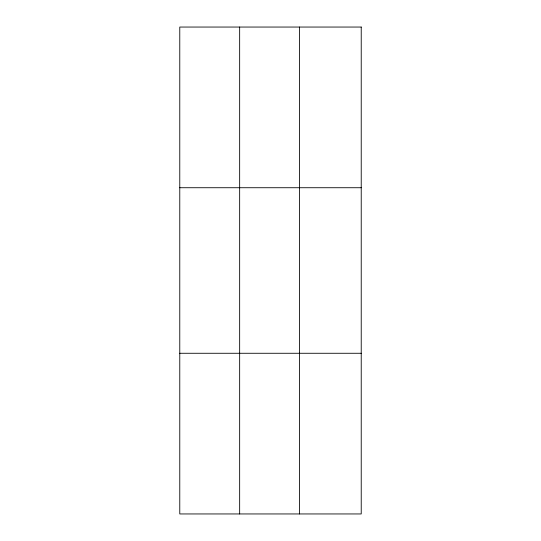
<?xml version="1.0" encoding="UTF-8"?>
<svg xmlns="http://www.w3.org/2000/svg" width="541" height="541" viewBox="0 0 541 541"><rect width="100%" height="100%" fill="white"/><g stroke="black" fill="none" stroke-linecap="round" stroke-linejoin="round"><path stroke-width="0.81" d="M239.656 27.05L239.656 513.95M299.531 27.05L299.531 513.95M179.774 187.727L361.226 187.727M179.774 353.273L361.226 353.273M361.226 27.05L361.226 513.95L179.774 513.95L179.774 27.05L361.226 27.05"/></g></svg>
